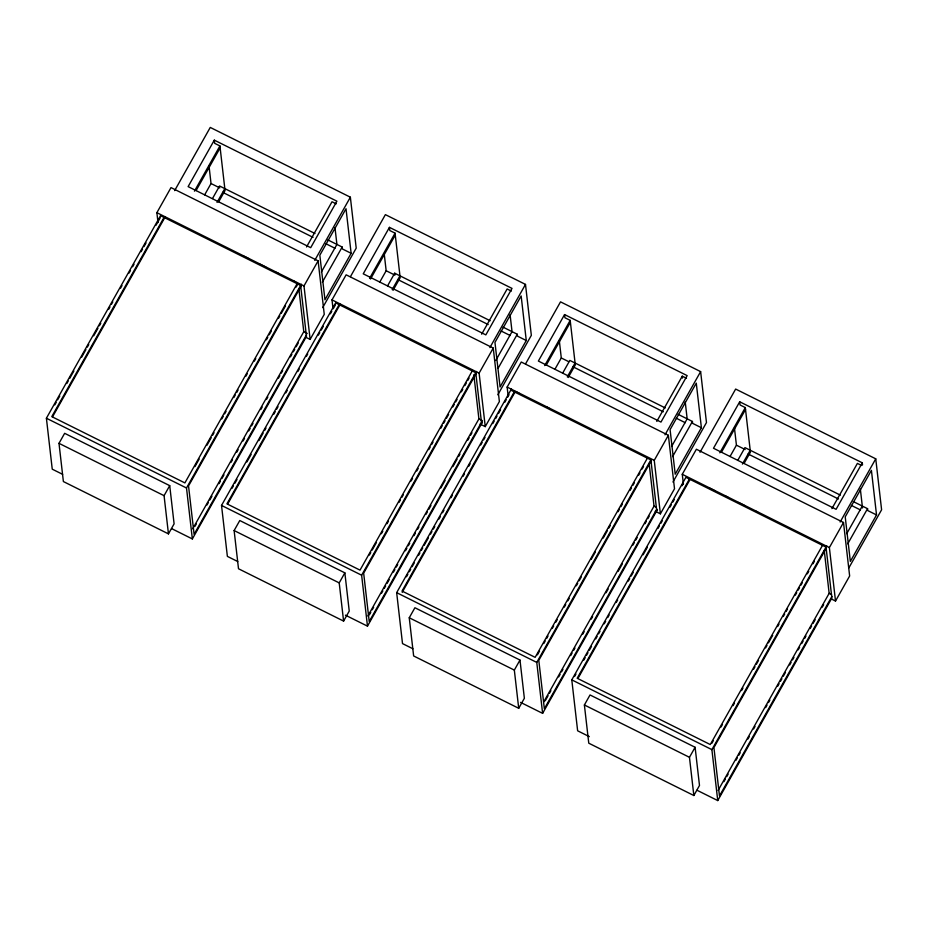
<?xml version="1.0" encoding="UTF-8"?>
<svg xmlns="http://www.w3.org/2000/svg" width="928" height="928" viewBox="0 0 928 928"><rect width="100%" height="100%" fill="white"/><g stroke="black" fill="none" stroke-linecap="round" stroke-linejoin="round"><path stroke-width="1.39" d="M158.004 222.523L156.878 212.674L171.007 187.595L318.118 260.861L324.255 314.348L310.126 339.416L306.252 337.49M62.628 474.336L52.246 469.174L46.4 418.226L160.521 215.702M174.65 190.623L210.262 127.426L350.366 197.2L356.213 248.136L322.7 307.609M54.798 404.863L56.214 402.346M57.629 399.84L59.752 396.07M66.828 383.519L68.243 381.002M69.646 378.496L73.892 370.968M81.676 357.152L85.921 349.624M87.336 347.107L88.752 344.601M93.705 335.808L97.95 328.28M99.366 325.763L100.781 323.257M108.564 309.442L109.98 306.936M111.383 304.43L112.798 301.913M120.582 288.109L121.997 285.592M129.073 273.041L130.488 270.524M132.611 266.765L134.026 264.248M141.102 251.697L142.518 249.191M143.933 246.674L146.056 242.904M155.95 225.33L160.196 217.802M164.268 217.013L51.782 416.626L184.881 482.908L297.366 283.295M52.641 416.649L165.114 217.036M214.31 140.14L188.117 186.621L310.706 247.672L336.899 201.19L214.31 140.14L214.67 143.33L219.924 145.94L225.04 190.518L218.672 201.817M194.439 191.168L219.924 145.94M196.075 190.565L220.145 147.854M58.998 443.34L64.647 433.318L169.72 485.646L174.104 523.844L168.455 533.878L63.382 481.551L58.998 443.34L164.07 495.668L168.455 533.878M204.659 194.845L211.027 183.535L209.055 166.286M212.489 198.546L219.565 185.994L315.01 233.52M217.036 202.42L224.82 188.604M164.07 495.668L169.72 485.646M306.53 246.976L332.015 201.759L336.214 203.847M194.938 466.61L199.184 459.082M206.956 445.266L211.201 437.738M212.616 435.22L214.032 432.715M221.815 418.899L223.23 416.394M224.646 413.876L226.061 411.371M233.844 397.555L235.26 395.05M236.675 392.532L238.09 390.027M245.874 376.211L247.277 373.706M254.353 361.154L255.768 358.637M266.382 339.81L267.798 337.293M269.213 334.788L271.336 331.018M278.412 318.466L279.827 315.961M281.242 313.444L285.488 305.915M296.09 287.077L297.505 284.571M171.599 528.6L192.351 538.936L186.505 488L301.333 284.212M314.754 260.385L350.366 197.2M301.008 286.311L188.535 485.924L194.091 534.319L306.565 334.706M310.126 339.416L303.99 285.928L318.118 260.861M321.332 272.055L336.91 244.424L334.973 227.557M322.341 282.205L342.165 247.034L327.886 239.934M192.711 528.809L303.769 331.702L298.874 289.002M194.973 526.315L196.388 523.81M207.002 504.971L208.417 502.466M209.832 499.96L211.955 496.19M219.031 483.639L220.446 481.122M221.862 478.616L223.984 474.846M231.049 462.295L232.464 459.778M236.71 452.249L238.125 449.732M243.078 440.951L244.493 438.434M248.739 430.905L250.154 428.4M251.569 425.882L252.984 423.377M260.768 409.561L262.183 407.056M266.429 399.516L267.844 397.01M278.446 378.172L279.862 375.666M281.277 373.16L282.692 370.643M290.476 356.839L291.891 354.322M293.306 351.816L294.721 349.299M296.136 346.794L298.259 343.024M351.132 253.309L324.951 299.79L319.835 255.212L346.016 208.73L351.132 253.309L342.374 248.948L342.165 247.034M192.351 538.936L306.472 336.412L300.626 285.453L160.532 215.69M332.978 308.328L332.004 299.883L346.132 274.816L493.244 348.07L499.38 401.557L485.251 426.625L480.089 424.05M237.754 561.544L227.372 556.382L221.525 505.435L335.646 302.911L475.762 372.673L481.609 423.609M350.482 276.59L385.387 214.635L525.492 284.409L531.338 335.344L497.826 394.818M232.046 488.302L233.462 485.796M234.877 483.279L237 479.521M246.906 461.947L251.152 454.407M258.935 440.603L263.169 433.063M264.584 430.557L266 428.04M273.783 414.236L275.198 411.719M276.614 409.213L278.029 406.708M285.812 392.892L287.228 390.386M297.842 371.548L299.257 369.042M306.321 356.48L307.736 353.974M318.35 335.147L319.766 332.63M321.181 330.124L323.304 326.354M330.38 313.803L331.795 311.286M333.21 308.78L335.333 305.01M339.393 304.222L226.919 503.846L360.018 570.128L472.491 370.504M227.766 503.858L340.251 304.245M389.435 227.36L363.242 273.83L485.843 334.88L512.024 288.399L389.435 227.36L389.806 230.538L395.061 233.16L400.177 277.727L393.089 290.29M369.576 278.377L395.061 233.16M370.504 279.026L395.27 235.062M234.123 530.561L239.772 520.527L344.856 572.854L349.241 611.065L343.592 621.087L238.508 568.76L234.123 530.561L339.207 582.888L343.592 621.087M379.796 282.054L386.164 270.756L384.18 253.495M387.626 285.766L394.702 273.203L490.135 320.728M392.173 289.64L399.956 275.813M339.207 582.888L344.856 572.854M481.655 334.196L507.14 288.968L511.34 291.067M369.356 555.072L370.771 552.566M372.186 550.049L376.432 542.52M381.385 533.739L382.8 531.222M387.046 523.694L388.461 521.176M399.063 502.35L400.478 499.832M401.894 497.327L403.309 494.81M411.092 481.006L412.508 478.488M416.753 470.96L418.168 468.454M428.782 449.616L430.198 447.11M431.613 444.593L433.028 442.088M440.8 428.272L442.215 425.766M443.63 423.249L445.046 420.744M446.461 418.238L448.584 414.468M452.829 406.928L454.244 404.422M455.66 401.917L457.075 399.4M461.32 391.871L462.736 389.354M464.858 385.596L466.274 383.078M467.689 380.573L469.104 378.056M345.425 615.171L367.476 626.145L361.63 575.209L476.458 371.432M489.891 347.594L525.492 284.409M476.853 372.267L363.66 573.144L369.216 621.54L482.409 420.662L478.906 418.922L473.837 374.796M485.251 426.625L479.115 373.137L493.244 348.07M495.761 360.528L512.036 331.632L510.098 314.766M498.174 368.161L517.29 334.254L503.022 327.143M367.836 616.018L478.906 418.922M369.402 614.788L370.817 612.271M372.232 609.766L373.648 607.248M381.42 593.444L382.835 590.927M384.25 588.422L385.665 585.916M387.08 583.399L389.203 579.629M393.449 572.1L394.864 569.595M396.279 567.078L397.694 564.572M405.478 550.756L406.893 548.251M408.308 545.734L409.724 543.228M413.969 535.688L415.384 533.182M417.507 529.412L418.922 526.907M425.987 514.356L427.402 511.838M428.817 509.333L430.94 505.563M440.846 487.989L445.092 480.449M452.876 466.645L457.121 459.116M458.536 456.599L459.952 454.094M467.724 440.278L469.139 437.772M470.554 435.255L471.969 432.75M526.269 340.518L500.076 386.999L494.96 342.42L521.153 295.951L526.269 340.518L517.511 336.156L517.29 334.254M367.476 626.145L482.305 422.368M508.103 395.537L507.14 387.092L521.269 362.024L668.369 435.278L674.517 488.766L660.388 513.834L655.226 511.27M412.89 648.765L402.508 643.591L396.662 592.656L511.49 388.867M525.608 363.799L560.524 301.855L700.628 371.618L706.475 422.565L672.962 482.038M406.476 576.775L407.891 574.258M409.306 571.752L410.721 569.247M412.125 566.73L414.248 562.96M418.493 555.431L419.908 552.926M421.324 550.408L422.739 547.903M424.154 545.386L428.4 537.857M430.522 534.087L431.938 531.582M433.353 529.064L434.768 526.559M439.014 519.019L440.429 516.513M442.552 512.743L443.967 510.238M451.043 497.686L452.458 495.169M463.06 476.342L464.476 473.825M468.721 466.297L470.136 463.78M480.75 444.953L482.166 442.436M483.581 439.93L484.996 437.424M492.78 423.609L494.195 421.103M495.61 418.586L497.014 416.08M498.429 413.563L500.552 409.805M504.797 402.265L506.212 399.759M507.628 397.242L509.043 394.736M514.518 391.442L402.044 591.055L535.143 657.337L647.628 457.724M402.195 592.331L515.376 391.454M564.572 314.569L538.379 361.05L660.968 422.089L687.161 375.62L564.572 314.569L564.932 317.747L570.186 320.369L575.302 364.936L568.226 377.499M544.701 365.586L570.186 320.369M546.337 364.982L570.407 322.271M409.248 617.77L414.909 607.747L519.982 660.063L524.366 698.274L518.717 708.296L413.644 655.968L409.248 617.77L514.332 670.097L518.717 708.296M554.921 369.263L561.289 357.964L559.317 340.704M562.751 372.975L569.827 360.412L665.26 407.937M567.298 376.849L575.082 363.034M514.332 670.097L519.982 660.063M656.792 421.405L682.266 376.188L686.476 378.276M537.416 654.843L539.539 651.073M543.785 643.545L545.2 641.028M546.604 638.522L548.019 636.016M552.264 628.476L553.68 625.971M555.802 622.201L557.218 619.695M564.294 607.132L565.709 604.627M567.832 600.857L569.247 598.351M576.323 585.788L577.738 583.283M579.153 580.766L581.276 577.007M591.171 559.433L595.416 551.893M603.2 538.089L607.446 530.549M608.861 528.044L610.276 525.526M618.06 511.722L619.475 509.205M620.89 506.7L622.305 504.194M630.089 490.378L631.504 487.873M632.908 485.356L634.323 482.85M638.568 475.31L639.984 472.804M642.106 469.034L643.522 466.529M520.562 702.38L542.613 713.365L536.767 662.418L650.876 459.894L510.783 390.108M665.016 434.814L700.628 371.618M651.27 460.74L538.797 660.353L544.353 708.748L656.827 509.136M660.388 513.834L654.252 460.346L668.369 435.278M671.594 446.484L687.161 418.841L685.235 401.986M672.603 456.634L692.416 421.463L678.148 414.352M543.68 701.986L654.031 506.131L649.124 463.432M545.235 700.744L548.065 695.722M549.48 693.204L550.896 690.699M558.679 676.895L560.094 674.378M561.51 671.872L562.925 669.355M570.708 655.551L572.112 653.034M573.527 650.528L574.942 648.011M582.726 634.207L584.141 631.69M591.217 619.138L592.632 616.633M606.077 592.772L608.2 589.013M618.094 571.428L622.34 563.899M632.954 545.072L634.369 542.555M635.784 540.05L637.2 537.532M644.983 523.728L646.398 521.211M647.814 518.706L649.229 516.188M701.394 427.727L675.201 474.208L670.086 429.641L696.278 383.16L701.394 427.727L692.636 423.377L692.416 421.463M542.613 713.365L657.442 509.576M683.402 484.161L682.266 474.301L696.394 449.233L843.506 522.487L849.642 575.975L835.513 601.054L831.65 599.117M589.315 736.623L577.634 730.8L571.787 679.864L685.908 477.34L826.024 547.091L831.871 598.026L717.738 800.574L696.986 790.238M700.037 452.249L735.649 389.064L875.754 458.826L881.6 509.774L848.784 568.006M574.525 676.535L575.94 674.03M583.724 660.214L585.139 657.708M586.554 655.203L587.969 652.686M589.384 650.18L591.507 646.41M595.753 638.882L597.168 636.364M598.583 633.859L599.998 631.342M604.232 623.813L605.648 621.296M607.77 617.538L609.186 615.02M616.262 602.469L617.677 599.964M628.291 581.125L629.706 578.62M631.121 576.102L633.244 572.332M643.15 554.758L647.384 547.23M657.998 528.403L659.414 525.886M660.829 523.38L662.244 520.863M670.028 507.059L671.443 504.542M672.858 502.036L674.273 499.519M682.057 485.715L683.472 483.198M689.655 478.651L577.181 678.264L710.28 744.546L822.753 544.933M578.028 678.287L689.806 479.927M739.697 401.778L713.504 448.259L836.093 509.31L862.286 462.828L739.697 401.778L740.057 404.968L745.312 407.578L750.427 452.156L744.059 463.455M719.838 452.806L745.312 407.578M721.474 452.203L745.532 409.492M584.385 704.978L590.034 694.956L695.107 747.284L699.492 785.482L693.842 795.516L588.77 743.189L584.385 704.978L689.458 757.306L693.842 795.516M730.046 456.483L736.426 445.173L734.442 427.924M737.876 460.184L744.964 447.621L840.397 495.146M742.423 464.058L750.218 450.242M689.458 757.306L695.107 747.284M831.917 508.614L857.402 463.397L861.602 465.485M711.834 743.305L713.249 740.799M721.033 726.984L722.448 724.478M733.062 705.651L734.477 703.134M741.542 690.583L742.957 688.066M753.571 669.239L754.986 666.733M756.401 664.216L758.524 660.446M765.6 647.895L767.015 645.389M768.43 642.872L772.676 635.344M777.629 626.551L779.044 624.045M783.278 616.505L784.694 614M786.109 611.482L787.524 608.977M795.308 595.173L796.723 592.656M798.138 590.15L799.553 587.633M800.968 585.127L802.384 582.61M807.337 573.829L808.752 571.312M812.998 563.783L814.413 561.266M717.738 800.574L711.892 749.638L826.72 545.85M840.142 522.023L875.754 458.826M826.396 547.949L713.922 747.562L719.478 795.957L831.952 596.344M835.513 601.054L829.377 547.566L843.506 522.487M846.719 533.693L862.298 506.062M847.728 543.843L867.552 508.672L853.273 501.561M718.098 790.447L829.156 593.34L824.261 550.64M723.898 781.678L725.313 779.172M726.728 776.655L728.144 774.149M735.927 760.334L737.342 757.828M738.758 755.311L740.173 752.805M747.956 738.99L749.372 736.484M753.617 728.944L755.032 726.438M765.635 707.612L767.05 705.094M768.465 702.589L769.88 700.072M777.664 686.268L779.079 683.75M780.494 681.245L781.91 678.728M783.325 676.222L785.448 672.452M789.693 664.924L791.108 662.406M792.524 659.901L793.939 657.384M798.184 649.855L799.6 647.35M801.722 643.58L803.138 641.062M804.553 638.557L805.968 636.051M810.202 628.511L811.617 626.006M813.032 623.488L815.155 619.73M822.231 607.167L823.646 604.662M876.531 514.947L850.338 561.417L845.222 516.85L871.415 470.368L876.531 514.947L867.773 510.586L867.552 508.672M211.027 183.535L219.785 187.897M386.164 270.756L394.922 275.106L394.702 273.203M561.289 357.964L568.794 361.7M736.426 445.173L745.184 449.535M222.732 192.363L313.061 237.348M325.972 243.774L335.008 248.275M397.868 279.583L488.198 324.568M501.097 330.994L510.133 335.484M572.994 366.792L663.323 411.777M676.234 418.203L685.258 422.704M748.13 454.001L838.46 498.986M851.359 505.412L860.395 509.913M156.878 212.674L303.99 285.928M332.004 299.883L479.115 373.137M507.14 387.092L654.252 460.346M682.266 474.301L829.377 547.566M243.948 256.29L249.11 258.866M259.446 264.004L265.907 267.229M276.254 272.38L278.829 273.656M293.051 280.743L295.626 282.031M516.664 392.103L519.251 393.391M546.395 406.905L548.97 408.192M708.598 487.676L715.059 490.9M725.394 496.039L727.981 497.327M738.317 502.477L744.778 505.69M755.114 510.841L757.7 512.128M303.769 331.702L307.272 333.454M654.031 506.131L656.363 507.291M829.156 593.34L831.5 594.5M46.4 418.226L186.505 488M221.525 505.435L361.63 575.209M396.662 592.656L536.767 662.418M571.787 679.864L711.892 749.638M862.286 462.828L862.53 464.951M860.36 489.195L862.518 507.964M682.266 376.188L682.486 378.09M650.888 459.882L656.734 510.818"/></g></svg>
